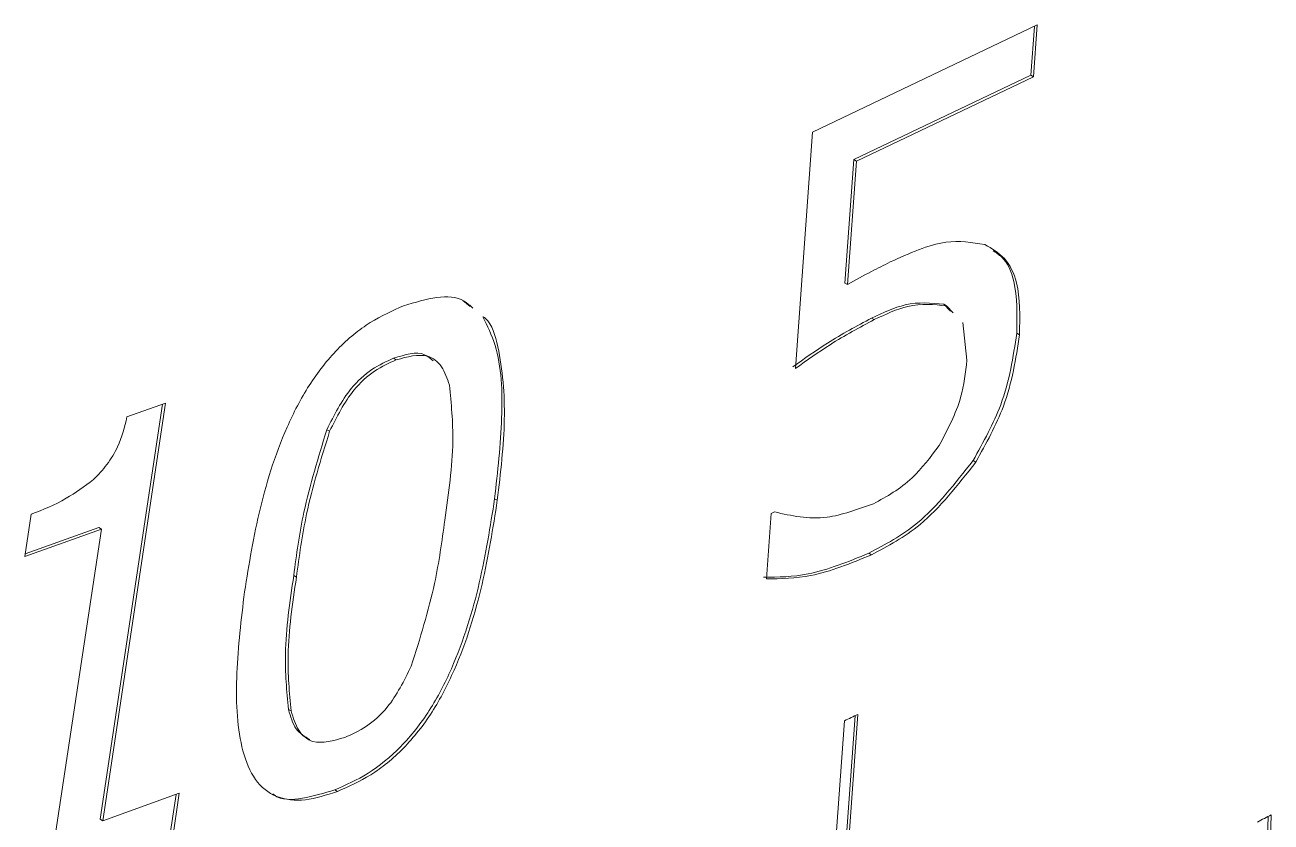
# Model space of a CAD drawing. Header units: inches. Extents: x 0.1 to 10.9, y 0 to 8.5.
# Drawn here: x 9.4936 to 9.6242, y 6.9578 to 7.0413 of the extents above; entities that cross this region are included whole.
import ezdxf

# ---------------------------------------------------------------- set-up
doc = ezdxf.new("R2010")
doc.units = ezdxf.units.IN
doc.header["$MEASUREMENT"] = 0

msp = doc.modelspace()

# ---------------------------------------------------------------- linework, layer by layer
at = {"color": 7, "linetype": 'Continuous', "lineweight": 0}
for p, q in [((9.57614, 7.03006), (9.5997, 7.04128)), ((9.5994, 7.04113), (9.59903, 7.03601)), ((9.5997, 7.04128), (9.59931, 7.03584)), ((9.59903, 7.03601), (9.58048, 7.02717)), ((9.59931, 7.03584), (9.58076, 7.02701)), ((9.59903, 7.03601), (9.59931, 7.03584)), ((9.57435, 7.00529), (9.57614, 7.03006)), ((9.58048, 7.02717), (9.57954, 7.01423)), ((9.58076, 7.02701), (9.57982, 7.01407)), ((9.58048, 7.02717), (9.58076, 7.02701)), ((9.57954, 7.01423), (9.57982, 7.01407)), ((9.53947, 7.0124), (9.54025, 7.01176)), ((9.59061, 7.01128), (9.5899, 7.01201)), ((9.5899, 7.01201), (9.59018, 7.01184)), ((9.59089, 7.01112), (9.59018, 7.01184)), ((9.58233, 7.01056), (9.58261, 7.0104)), ((9.59232, 7.00614), (9.59188, 7.01011)), ((9.59755, 7.00898), (9.59783, 7.00882)), ((9.53222, 7.00635), (9.5325, 7.00619)), ((9.50801, 7.00153), (9.50146, 6.95806)), ((9.50833, 7.00164), (9.50174, 6.9579)), ((9.50428, 7.0002), (9.50833, 7.00164)), ((9.52523, 6.99887), (9.52552, 6.9987)), ((9.59297, 6.99564), (9.59325, 6.99547)), ((9.54282, 6.99164), (9.5431, 6.99148)), ((9.49358, 6.98558), (9.49425, 6.99001)), ((9.5713, 6.98323), (9.57179, 6.99008)), ((9.57179, 6.99008), (9.57216, 6.99025)), ((9.5016, 6.98844), (9.49358, 6.98558)), ((9.50132, 6.98861), (9.49362, 6.98586)), ((9.49673, 6.95611), (9.5016, 6.98844)), ((9.50132, 6.98861), (9.5016, 6.98844)), ((9.58203, 6.98592), (9.58231, 6.98576)), ((9.52176, 6.98358), (9.52204, 6.98342)), ((9.52121, 6.96956), (9.52149, 6.9694)), ((9.5806, 6.96889), (9.57446, 6.8843)), ((9.5809, 6.96904), (9.57474, 6.88414)), ((9.57949, 6.96837), (9.57333, 6.88347)), ((9.52606, 6.96112), (9.52634, 6.96096)), ((9.50174, 6.9579), (9.50976, 6.96077)), ((9.50944, 6.96065), (9.50871, 6.95586)), ((9.50976, 6.96077), (9.509, 6.95569)), ((9.62391, 6.95836), (9.62243, 6.90865)), ((9.6242, 6.95851), (9.62272, 6.90849)), ((9.50146, 6.95806), (9.50174, 6.9579))]:
    msp.add_line(p, q, dxfattribs=at)
for centre, radius, start, end in [((9.15631, 7.85874), 0.98582, 295.4212, 295.51189), ((9.09997, 7.93312), 1.10665, 298.1926, 298.27566)]:
    msp.add_arc(centre, radius, start, end, dxfattribs=at)
for points, knots in [([(9.58427, 7.01644), (9.58628, 7.01735), (9.58985, 7.01898), (9.59286, 7.01849), (9.59419, 7.01827)], [0, 0, 0, 0, 0.560727, 1, 1, 1, 1]), ([(9.59419, 7.01827), (9.59493, 7.01786), (9.59641, 7.01703), (9.59794, 7.01388), (9.59787, 7.01074), (9.59783, 7.00882)], [0, 0, 0, 0, 0.280127, 0.560266, 1, 1, 1, 1]), ([(9.59506, 7.01761), (9.59537, 7.01741), (9.59642, 7.01677), (9.59763, 7.014), (9.59758, 7.01088), (9.59755, 7.00898)], [0, 0, 0, 0, 0.147132, 0.479026, 1, 1, 1, 1]), ([(9.57982, 7.01407), (9.58066, 7.01454), (9.58214, 7.01538), (9.58362, 7.01611), (9.58427, 7.01644)], [0, 0, 0, 0, 0.559998, 1, 1, 1, 1]), ([(9.53328, 7.01185), (9.53566, 7.01257), (9.53853, 7.01345), (9.54024, 7.01187), (9.54054, 7.0116)], [0, 0, 0, 0, 0.828763, 1, 1, 1, 1]), ([(9.51653, 6.98132), (9.51698, 6.98423), (9.5179, 6.99004), (9.52021, 6.99767), (9.52325, 7.00359), (9.52629, 7.00747), (9.52979, 7.01031), (9.53212, 7.01133), (9.53328, 7.01185)], [0, 0, 0, 0, 0.250416, 0.50021, 0.625202, 0.750015, 0.874906, 1, 1, 1, 1]), ([(9.5899, 7.01201), (9.58858, 7.01214), (9.58623, 7.01238), (9.58353, 7.01112), (9.58233, 7.01056)], [0, 0, 0, 0, 0.557824, 1, 1, 1, 1]), ([(9.59018, 7.01184), (9.58887, 7.01198), (9.58651, 7.01222), (9.58381, 7.01096), (9.58261, 7.0104)], [0, 0, 0, 0, 0.557824, 1, 1, 1, 1]), ([(9.54157, 7.0107), (9.54205, 7.00974), (9.54348, 7.00689), (9.54377, 7.00016), (9.54313, 6.99448), (9.54282, 6.99164)], [0, 0, 0, 0, 0.1999387, 0.599496, 1, 1, 1, 1]), ([(9.54163, 7.01071), (9.54171, 7.01065), (9.54254, 7.01001), (9.54354, 7.00642), (9.54412, 7.00009), (9.54344, 6.99435), (9.5431, 6.99148)], [0, 0, 0, 0, 0.0192282, 0.2153225, 0.607197, 1, 1, 1, 1]), ([(9.58233, 7.01056), (9.58078, 7.00974), (9.57802, 7.00827), (9.57528, 7.00631), (9.57407, 7.00546)], [0, 0, 0, 0, 0.559842, 1, 1, 1, 1]), ([(9.58261, 7.0104), (9.58107, 7.00957), (9.5783, 7.0081), (9.57556, 7.00615), (9.57435, 7.00529)], [0, 0, 0, 0, 0.559842, 1, 1, 1, 1]), ([(9.59755, 7.00898), (9.59717, 7.00648), (9.5965, 7.00201), (9.59405, 6.99758), (9.59297, 6.99564)], [0, 0, 0, 0, 0.5597289, 1, 1, 1, 1]), ([(9.59783, 7.00882), (9.59745, 7.00631), (9.59678, 7.00184), (9.59433, 6.99742), (9.59325, 6.99547)], [0, 0, 0, 0, 0.5597289, 1, 1, 1, 1]), ([(9.53636, 7.00607), (9.53609, 7.00633), (9.53508, 7.00725), (9.53342, 7.00673), (9.53222, 7.00635)], [0, 0, 0, 0, 0.276231, 1, 1, 1, 1]), ([(9.53807, 7.00354), (9.53784, 7.00423), (9.53738, 7.00561), (9.53557, 7.00702), (9.53367, 7.00651), (9.5325, 7.00619)], [0, 0, 0, 0, 0.2809255, 0.5611745, 1, 1, 1, 1]), ([(9.53222, 7.00635), (9.53147, 7.00602), (9.52996, 7.00534), (9.52725, 7.0029), (9.526, 7.00039), (9.52523, 6.99887)], [0, 0, 0, 0, 0.2812, 0.561435, 1, 1, 1, 1]), ([(9.5325, 7.00619), (9.53175, 7.00585), (9.53024, 7.00518), (9.52753, 7.00273), (9.52628, 7.00023), (9.52552, 6.9987)], [0, 0, 0, 0, 0.2812, 0.561435, 1, 1, 1, 1]), ([(9.58942, 6.99721), (9.5903, 6.99889), (9.59188, 7.00192), (9.59218, 7.00485), (9.59232, 7.00614)], [0, 0, 0, 0, 0.558028, 1, 1, 1, 1]), ([(9.53759, 6.98938), (9.53799, 6.9922), (9.53871, 6.99722), (9.53827, 7.00161), (9.53807, 7.00354)], [0, 0, 0, 0, 0.560885, 1, 1, 1, 1]), ([(9.50078, 6.99365), (9.50126, 6.99415), (9.50221, 6.99515), (9.50361, 6.99744), (9.50403, 6.99915), (9.50428, 7.0002)], [0, 0, 0, 0, 0.2805681, 0.5605716, 1, 1, 1, 1]), ([(9.52523, 6.99887), (9.52434, 6.99596), (9.52273, 6.99076), (9.52205, 6.98578), (9.52176, 6.98358)], [0, 0, 0, 0, 0.55883, 1, 1, 1, 1]), ([(9.52552, 6.9987), (9.52462, 6.9958), (9.52301, 6.99059), (9.52234, 6.98562), (9.52204, 6.98342)], [0, 0, 0, 0, 0.55883, 1, 1, 1, 1]), ([(9.58252, 6.99111), (9.58392, 6.99187), (9.58642, 6.99323), (9.5885, 6.99599), (9.58942, 6.99721)], [0, 0, 0, 0, 0.560607, 1, 1, 1, 1]), ([(9.59297, 6.99564), (9.59108, 6.99323), (9.58769, 6.98891), (9.58377, 6.98684), (9.58203, 6.98592)], [0, 0, 0, 0, 0.558392, 1, 1, 1, 1]), ([(9.59325, 6.99547), (9.59136, 6.99306), (9.58797, 6.98875), (9.58405, 6.98668), (9.58231, 6.98576)], [0, 0, 0, 0, 0.558392, 1, 1, 1, 1]), ([(9.49425, 6.99001), (9.49547, 6.99049), (9.49764, 6.99134), (9.49982, 6.99294), (9.50078, 6.99365)], [0, 0, 0, 0, 0.560907, 1, 1, 1, 1]), ([(9.54282, 6.99164), (9.54236, 6.98873), (9.54144, 6.98292), (9.53914, 6.97529), (9.5361, 6.96937), (9.53304, 6.96549), (9.52955, 6.96266), (9.52722, 6.96164), (9.52606, 6.96112)], [0, 0, 0, 0, 0.250434, 0.500259, 0.625244, 0.750045, 0.874897, 1, 1, 1, 1]), ([(9.5431, 6.99148), (9.54264, 6.98857), (9.54173, 6.98276), (9.53942, 6.97512), (9.53639, 6.9692), (9.53333, 6.96533), (9.52983, 6.9625), (9.5275, 6.96147), (9.52634, 6.96096)], [0, 0, 0, 0, 0.250434, 0.500259, 0.625244, 0.750045, 0.874897, 1, 1, 1, 1]), ([(9.57216, 6.99025), (9.57393, 6.98985), (9.57709, 6.98914), (9.58086, 6.99051), (9.58252, 6.99111)], [0, 0, 0, 0, 0.560078, 1, 1, 1, 1]), ([(9.53408, 6.97409), (9.53499, 6.977), (9.53663, 6.98221), (9.53729, 6.98719), (9.53759, 6.98938)], [0, 0, 0, 0, 0.558976, 1, 1, 1, 1]), ([(9.58203, 6.98592), (9.57988, 6.98504), (9.57603, 6.98346), (9.57255, 6.98342), (9.57101, 6.9834)], [0, 0, 0, 0, 0.559876, 1, 1, 1, 1]), ([(9.58231, 6.98576), (9.58016, 6.98488), (9.57631, 6.98329), (9.57283, 6.98325), (9.5713, 6.98323)], [0, 0, 0, 0, 0.559876, 1, 1, 1, 1]), ([(9.52176, 6.98358), (9.52135, 6.9808), (9.52061, 6.97583), (9.52103, 6.97148), (9.52121, 6.96956)], [0, 0, 0, 0, 0.560771, 1, 1, 1, 1]), ([(9.52204, 6.98342), (9.52163, 6.98063), (9.52089, 6.97566), (9.52131, 6.97131), (9.52149, 6.9694)], [0, 0, 0, 0, 0.560771, 1, 1, 1, 1]), ([(9.52634, 6.96096), (9.5252, 6.96059), (9.52292, 6.95987), (9.51985, 6.96018), (9.51757, 6.96202), (9.51591, 6.96615), (9.51554, 6.97276), (9.5162, 6.97847), (9.51653, 6.98132)], [0, 0, 0, 0, 0.125093, 0.249967, 0.374771, 0.499746, 0.749559, 1, 1, 1, 1]), ([(9.52712, 6.96662), (9.52787, 6.96695), (9.52937, 6.96763), (9.53209, 6.97005), (9.53332, 6.97256), (9.53408, 6.97409)], [0, 0, 0, 0, 0.28132, 0.561698, 1, 1, 1, 1]), ([(9.52121, 6.96956), (9.52142, 6.96882), (9.52183, 6.96734), (9.52292, 6.96671), (9.52345, 6.9664)], [0, 0, 0, 0, 0.507596, 1, 1, 1, 1]), ([(9.52149, 6.9694), (9.52171, 6.96867), (9.52214, 6.96722), (9.52397, 6.96572), (9.52592, 6.96628), (9.52712, 6.96662)], [0, 0, 0, 0, 0.280954, 0.561089, 1, 1, 1, 1]), ([(9.52606, 6.96112), (9.52493, 6.96079), (9.52269, 6.96012), (9.52039, 6.96002), (9.5196, 6.96067), (9.51956, 6.96071)], [0, 0, 0, 0, 0.485338, 0.969825, 1, 1, 1, 1])]:
    msp.add_open_spline(points, degree=3, knots=knots, dxfattribs=at)

doc.saveas('drawing.dxf')
